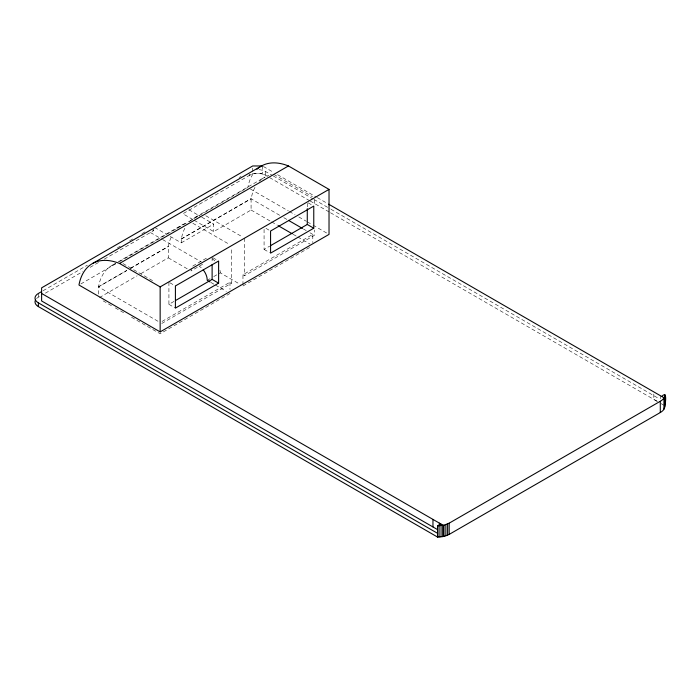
<?xml version="1.0" encoding="UTF-8"?>
<svg xmlns="http://www.w3.org/2000/svg" width="700" height="700" viewBox="0 0 700 700"><rect width="100%" height="100%" fill="white"/><g stroke="black" fill="none" stroke-linecap="round" stroke-linejoin="round"><path stroke-width="0.53" stroke-dasharray="3.5 2.62" d="M191.31 268.678L191.004 270.961L203.07 263.996M98.446 294.061L98.446 286.781L99.636 281.986A68.915 39.786 60 0 1 115.351 263.83M140.91 273.63L168.271 257.836L168.271 246.47L169.461 241.675A68.915 39.786 60 0 1 171.955 235.568M170.222 236.46L181.256 242.839L181.256 238.971L182.455 234.176A68.915 39.786 60 0 1 185.832 226.502M194.101 220.246L213.736 231.586L251.081 210.026L251.081 198.66L252.28 193.856A68.915 39.786 60 0 1 255.203 186.961M43.067 290.745L87.325 265.195M117.451 247.8L120.278 246.164M129.692 240.73L133.464 238.56M141.934 233.669L145.696 231.49M239.146 177.537L241.019 176.461M36.54 298.585A11.48 6.633 0 0 1 38.36 297.211L40.25 296.126M45.377 293.16L82.618 271.661M90.151 267.312L98.621 262.421M104.274 259.158L153.659 230.65L153.659 227.832M309.715 200.751L262.456 173.46L252.709 173.46L182.884 213.771L193.165 219.713M112.551 265.09L117.268 262.369M118.212 261.817L182.376 224.779M195.361 217.28L265.186 176.96M80.85 283.938L115.754 263.777M119.525 261.599L247.835 187.521A68.915 39.786 60 0 1 254.126 172.419M98.446 286.781L126.753 270.436M130.524 268.257L168.271 246.47M181.256 238.971L251.081 198.66M126.753 270.559L98.446 286.895L160.151 322.525M130.524 268.38L168.271 246.584M181.256 239.085L251.081 198.774L280.07 215.504M181.256 242.839L213.736 224.088L213.736 231.586M99.391 297.605L137.13 275.817M206.369 258.204L193.41 265.685A11.48 6.633 60 0 0 192.124 266.884M207.244 280.332L210.026 278.731M213.736 276.588L220.229 272.834L240.24 284.384M168.919 282.214L168.919 304.334L174.554 301.088M264.075 229.381L264.075 249.401L269.71 246.146M162.041 321.431L229.976 282.214L231.604 283.15L231.604 247.791M242.97 284.935L242.97 274.715L312.795 234.395L312.795 242.576M161.779 323.461L231.604 283.15M242.97 274.715L244.589 275.651L314.414 235.331L314.414 229.976M229.976 293.457L160.151 333.777L129.299 315.963M242.97 285.959L310.905 246.741M657.519 401.502L653.8 399.402L653.8 391.904M263.401 166.504L273.796 172.506M277.576 174.694L316.33 197.067M317.275 197.61L327.679 203.612M273.779 174.37L312.524 196.744M259.079 169.697A11.48 6.633 0 0 1 265.703 171.588L272.326 175.411M273.271 175.954L313.005 198.896M313.959 199.447L330.041 208.731M330.986 209.274L659.312 398.834M310.17 201.014L330.041 212.485M330.514 212.756L657.423 401.494M661.202 403.672L664.046 405.317M308.201 202.869L312.839 205.546M250.46 189.035L288.453 210.971M289.398 211.514L295.059 214.786M298.839 216.965L306.381 221.322M307.326 221.865L312.043 224.595M312.988 225.138L328.09 233.852M283.806 217.665L287.551 219.826M303.441 228.996L306.25 230.615M309.986 232.776L314.414 235.331M251.081 210.026L270.716 221.357M271.652 221.9L277.261 225.138M293.16 234.316L296.896 236.469M297.832 237.011L309.986 244.029M265.93 228.34L269.64 230.484M205.844 215.775L242.699 237.055M264.075 249.401L269.64 252.612M188.895 209.737L200.856 216.65M201.775 217.175L213.736 224.088M192.85 223.274L229.705 244.554M213.045 257.81L216.755 259.954M154.577 227.43L166.539 234.334M151.218 229.241L153.659 230.65M150.404 232.523L161.691 239.032M162.627 239.575L201.171 261.835M168.271 257.836L187.364 268.861M210.875 282.433L214.515 284.533M215.425 285.058L226.336 291.358M169.846 282.748L175.411 285.959M123.025 263.585L154.21 281.592M168.919 304.334L175.411 308.088M103.119 300.851L111.536 305.707M115.273 307.869L125.554 313.801M660.31 395.579L660.31 398.79M314.414 199.981L314.414 204.26M307.274 203.385L307.274 207.602M265.703 171.588L265.703 175.332A11.48 6.633 0 0 0 249.463 175.332L249.463 172.524M262.456 165.961L262.456 173.46M252.709 168.105L252.709 173.46M244.589 238.149L244.589 275.651M229.976 282.214L229.976 289.371M212.117 257.276L212.117 262.544M38.36 293.457L38.36 297.211M212.117 258.773A11.48 6.633 60 0 1 215.548 261.634M219.957 270.252A11.48 6.633 60 0 1 220.229 272.834M199.15 266.254A11.48 6.633 60 0 1 201.25 267.794M177.38 228.349A68.915 39.786 60 0 1 185.176 223.519M259.455 181.265A68.915 39.786 60 0 1 260.969 179.847M261.765 179.191A68.915 39.786 60 0 1 268.966 175.367M189.63 221.576A68.915 39.786 60 0 1 198.17 216.02"/><path stroke-width="1.05" d="M35.394 300.186A11.48 6.633 0 0 0 38.36 306.582L437.649 537.11L443.975 536.41L449.19 534.398L660.293 412.527A16.074 9.284 0 0 0 663.775 409.517C665.14 406.787 668.141 389.296 661.78 396.463M664.86 407.172L664.991 394.608M437.649 537.11L437.649 525.866L443.975 525.166L449.19 523.154L660.293 401.275A16.074 9.284 0 0 0 663.775 398.265L664.86 395.92M41.186 291.83L38.36 293.457A11.48 6.633 0 0 0 38.36 302.838L38.36 306.582M93.065 263.217L261.94 165.716M119.551 263.463L288.435 165.961L329.026 189.394L329.026 234.395L160.151 331.896L78.96 285.023A68.915 39.786 60 0 1 119.551 263.463L160.151 286.895L329.026 189.394M175.49 300.545L212.117 279.396L218.61 283.15L218.61 261.021L175.411 285.959L175.411 308.088L218.61 283.15M270.646 245.604L307.274 224.464L313.766 228.209L313.766 206.08L270.567 231.026L270.567 253.146L313.766 228.209M437.649 525.866L440.86 524.011M262.456 165.961L252.709 165.961L41.615 287.84L41.615 300.965L437.509 529.585M41.615 293.457L443.196 525.315L443.196 536.567M328.624 204.164L664.038 397.81L664.038 409.062M288.479 220.36L302.505 228.463M278.197 225.68L292.224 233.774M209.974 281.908L207.244 280.332L206.99 277.734A11.48 6.633 60 0 0 203.21 269.859M38.36 302.838L437.649 533.365M664.449 397.119L664.449 408.363M660.293 401.275L660.293 412.527M449.19 523.154L449.19 534.398M447.615 523.95L447.615 535.202M445.865 524.624L445.865 535.876M443.975 525.166L443.975 536.41M441.989 525.551L441.989 536.804M439.924 525.788L439.924 537.04M439.329 523.163L439.329 525.306M437.824 525.866L437.824 537.119M432.959 519.4L432.959 526.899M307.274 208.653L307.274 224.464M212.117 264.644L212.117 279.396M160.151 286.895L160.151 331.896M256.953 169.286A68.915 39.786 60 0 1 258.519 167.939M259.341 167.326A68.915 39.786 60 0 1 288.435 165.961"/></g></svg>
